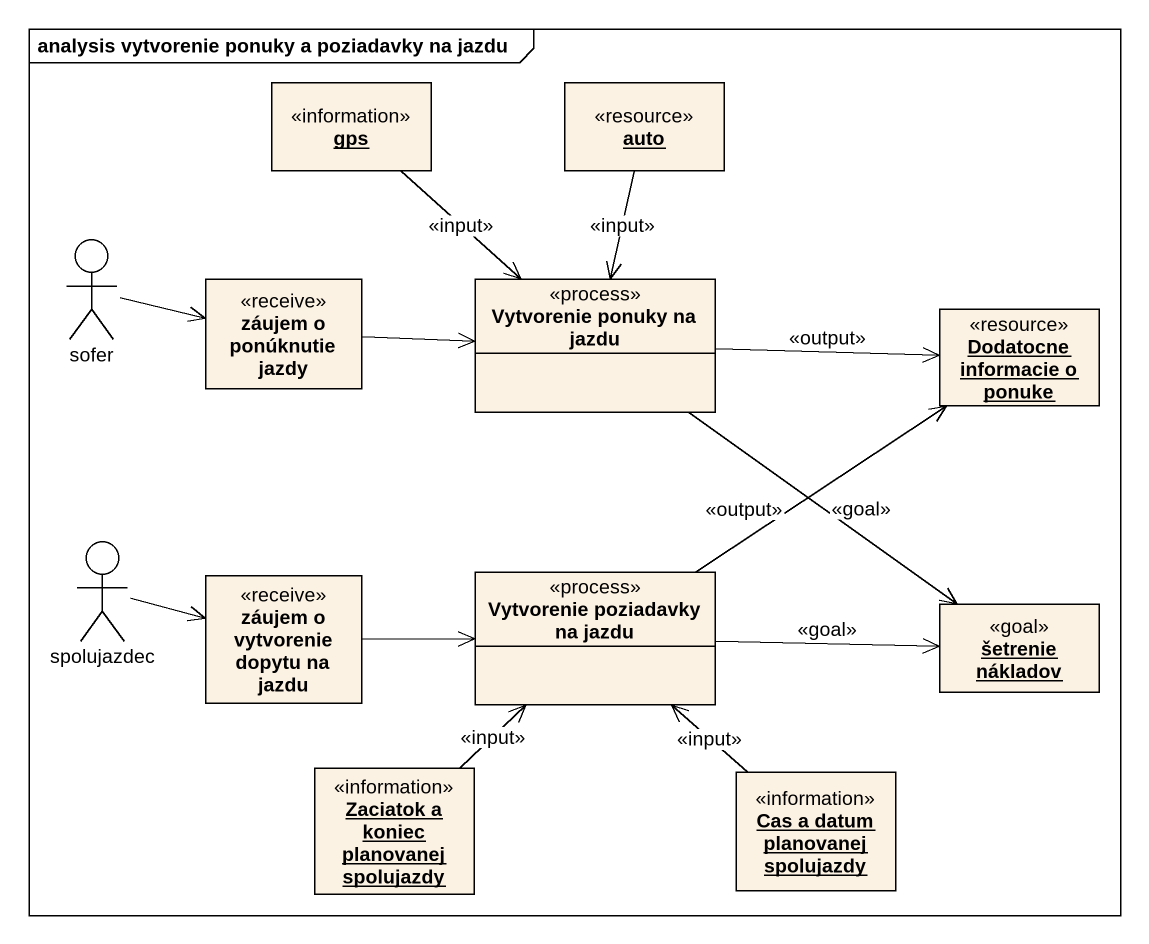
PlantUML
@startuml
mainframe analysis vytvorenie ponuky a poziadavky na jazdu
allowmixing
hide circle
hide empty members
object gps <<information>>
object auto <<resource>>
actor sofer
class "záujem o ponúknutie jazdy" as záujem_o_ponúknutie_jazdy <<receive>>
class "Vytvorenie ponuky na jazdu" as Vytvorenie_ponuky_na_jazdu <<process>>
object "Dodatocne informacie o ponuke" as Dodatocne_informacie_o <<resource>>
actor spolujazdec
class "záujem o vytvorenie dopytu na jazdu" as záujem_o_vytvorenie_dopytu <<receive>>
class "Vytvorenie poziadavky na jazdu" as Vytvorenie_poziadavky_na <<process>>
object "šetrenie nákladov" as šetrenie_nákladov <<goal>>
object "Zaciatok a koniec planovanej spolujazdy" as Zaciatok_a_koniec <<information>>
object "Cas a datum planovanej spolujazdy" as Cas_a_datum_planovanej <<information>>
gps --> Vytvorenie_ponuky_na_jazdu : <<input>>
auto --> Vytvorenie_ponuky_na_jazdu : <<input>>
sofer -right-> záujem_o_ponúknutie_jazdy
záujem_o_ponúknutie_jazdy -right-> Vytvorenie_ponuky_na_jazdu
Vytvorenie_ponuky_na_jazdu -right-> Dodatocne_informacie_o : <<output>>
Vytvorenie_ponuky_na_jazdu --> šetrenie_nákladov : <<goal>>
spolujazdec -right-> záujem_o_vytvorenie_dopytu
záujem_o_vytvorenie_dopytu -right-> Vytvorenie_poziadavky_na
Vytvorenie_poziadavky_na -up-> Dodatocne_informacie_o : <<output>>
Vytvorenie_poziadavky_na -right-> šetrenie_nákladov : <<goal>>
Zaciatok_a_koniec -up-> Vytvorenie_poziadavky_na : <<input>>
Cas_a_datum_planovanej -up-> Vytvorenie_poziadavky_na : <<input>>
@enduml
